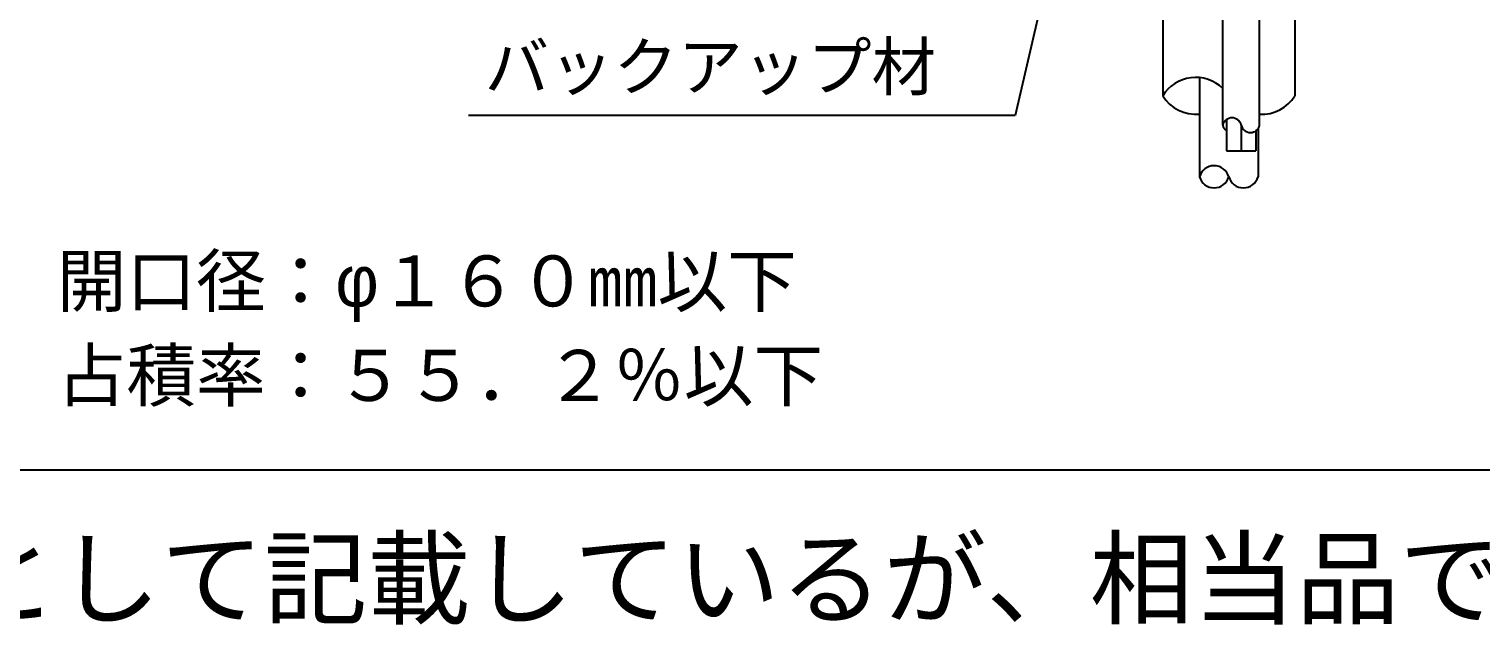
# Model space of a CAD drawing. Extents: x 443 to 1217, y -1921 to -677.
# Drawn here: x 636.5 to 713.3, y -1199.8 to -1168.2 of the extents above; entities that cross this region are included whole.
import ezdxf
from ezdxf.enums import TextEntityAlignment as Align

# ---------------------------------------------------------------- set-up
doc = ezdxf.new("R2010")
doc.units = 0
doc.header["$MEASUREMENT"] = 0
doc.layers.get('0').update_dxf_attribs({"linetype": 'CONTINUOUS'})
for name, color, linetype in [('1', 7, 'CONTINUOUS'), ('10', 7, 'CONTINUOUS'), ('25', 7, 'CONTINUOUS'), ('5', 7, 'CONTINUOUS')]:
    doc.layers.add(name, color=color, linetype=linetype)
doc.styles.add('ｽﾀｲﾙ2', font='MS PGothic.ttf')

msp = doc.modelspace()

# ---------------------------------------------------------------- linework, layer by layer
at = {"color": 7, "linetype": 'Continuous'}
for p, q in [((696.399, -1139.182), (688.645, -1172.798)), ((688.645, -1172.798), (659.752, -1172.798))]:
    msp.add_line(p, q, dxfattribs=at)
at = {"layer": '25', "color": 4}
msp.add_line((442.666, -1191.556), (1210.905, -1191.556), dxfattribs=at)
at = {"layer": '5', "color": 3, "linetype": 'Continuous'}
for p, q in [((696.444, -1140.982), (696.444, -1171.758)), ((699.621, -1173.31), (699.621, -1140.982)), ((701.569, -1173.31), (701.569, -1140.982)), ((703.433, -1163.03), (703.433, -1171.758)), ((698.392, -1170.794), (698.392, -1176.043)), ((699.815, -1173.015), (699.815, -1174.674)), ((700.595, -1173.31), (700.595, -1174.674)), ((701.485, -1173.494), (701.485, -1176.043)), ((701.374, -1173.605), (701.374, -1174.674)), ((699.815, -1174.674), (701.374, -1174.674))]:
    msp.add_line(p, q, dxfattribs=at)
for centre, radius, start, end in [((698.191, -1172.838), 2.054, 45.91566, 148.27178), ((698.191, -1170.678), 2.054, 211.72822, 275.60481), ((701.686, -1170.678), 2.054, 266.72266, 328.27178), ((700.108, -1173.42), 0.499, 12.68038, 167.31962), ((700.123, -1173.189), 0.516, 193.55116, 233.49184), ((701.082, -1173.201), 0.499, 192.68038, 347.31962), ((699.165, -1176.263), 0.804, 15.84569, 164.15431), ((699.165, -1175.824), 0.804, 195.84569, 344.15431), ((700.712, -1175.824), 0.804, 195.84569, 344.15431)]:
    msp.add_arc(centre, radius, start, end, dxfattribs=at)

# ---------------------------------------------------------------- texts
at = {"layer": '1', "color": 7, "linetype": 'Continuous', "style": 'ｽﾀｲﾙ2'}
for s, p in [('開口径：φ１６０㎜以下', (637.981, -1182.903)), ('占積率：５５．２％以下', (637.981, -1187.903))]:
    msp.add_text(s, height=2.7, dxfattribs=at).set_placement(p)
at = {"layer": '10', "linetype": 'Continuous', "style": 'ｽﾀｲﾙ2'}
msp.add_attdef('バックアップ材', text='', height=2.5, dxfattribs=at).set_placement((660.598, -1172.214), align=Align.BOTTOM_LEFT)
at = {"layer": '25', "style": 'ｽﾀｲﾙ2'}
msp.add_text('※本図の防火区画貫通処理部仕様・大臣認定番号はネグロス電工製品を対象として記載しているが、相当品で大臣認定を受けた製品であればよいものとする。', height=4, dxfattribs=at).set_placement((447.063, -1199.296))

doc.saveas('drawing.dxf')
